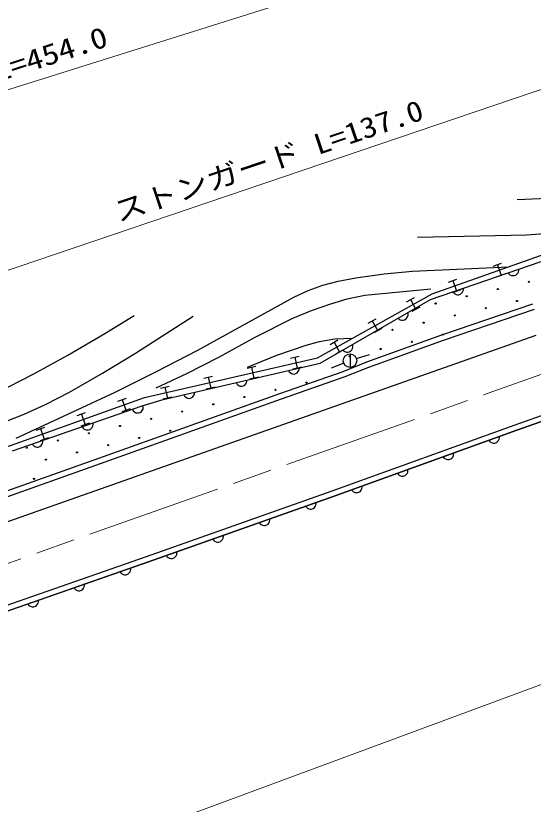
# Model space of a CAD drawing. Units: millimetres, scale not verified. Extents: x 40000 to 680000, y 20000 to 380000.
# Drawn here: x 371732 to 417584, y 241448 to 311326 of the extents above; entities that cross this region are included whole.
import ezdxf
from ezdxf.enums import TextEntityAlignment as Align

# ---------------------------------------------------------------- set-up
doc = ezdxf.new("R2010")
doc.units = ezdxf.units.MM
doc.header["$LTSCALE"] = 1000
doc.linetypes.add('CHAIN', pattern=[18.5, 12, -1.5, 3.5, -1.5])
for name, color, linetype, lineweight in [('M-BGD', 7, 'Continuous', 25), ('M-BMK', 2, 'CHAIN', 13), ('M-STR-HTXT', 7, 'Continuous', 13)]:
    doc.layers.add(name, color=color, linetype=linetype, lineweight=lineweight)
doc.styles.add('ＭＳ ゴシック', font='')
doc.styles.get('ＭＳ ゴシック').set_extended_font_data('MS Gothic')

msp = doc.modelspace()

# ---------------------------------------------------------------- linework, layer by layer
at = {"layer": 'M-BGD'}
for p, q in [((408640, 286677), (440298, 297959)), ((408484, 286187), (428059, 292934)), ((414032, 289129), (414785, 289398)), ((414408, 289264), (414744, 288322)), ((416212, 288513), (416274, 288640)), ((416274, 288640), (416298, 288754)), ((416298, 288754), (416297, 288880)), ((410074, 287719), (410828, 287988)), ((415121, 288456), (414367, 288187)), ((415352, 288554), (415429, 288454)), ((415429, 288454), (415518, 288379)), ((415518, 288379), (415645, 288317)), ((415645, 288317), (415759, 288293)), ((415759, 288293), (415886, 288294)), ((415886, 288294), (416037, 288346)), ((416037, 288346), (416137, 288423)), ((416137, 288423), (416212, 288513)), ((410451, 287853), (410787, 286911)), ((398483, 281018), (408640, 286677)), ((411164, 287046), (410410, 286777)), ((410458, 286868), (410535, 286767)), ((410535, 286767), (410624, 286692)), ((410624, 286692), (410751, 286630)), ((410751, 286630), (410865, 286606)), ((410865, 286606), (410992, 286608)), ((410992, 286608), (411143, 286660)), ((411143, 286660), (411243, 286737)), ((411243, 286737), (411318, 286826)), ((411318, 286826), (411380, 286953)), ((411380, 286953), (411405, 287067)), ((411405, 287067), (411403, 287194)), ((398691, 280541), (408484, 286187)), ((406355, 285976), (407054, 286365)), ((406704, 286171), (407191, 285297)), ((407540, 285492), (406841, 285103)), ((409476, 283046), (417542, 285797)), ((409476, 283046), (417542, 285797)), ((409642, 282575), (417703, 285323)), ((402969, 284090), (403668, 284479)), ((405602, 284526), (405697, 284442)), ((405697, 284442), (405799, 284385)), ((406176, 284372), (406315, 284452)), ((406315, 284452), (406399, 284546)), ((406399, 284546), (406455, 284648)), ((406455, 284648), (406492, 284785)), ((406494, 284902), (406469, 285026)), ((406492, 284785), (406494, 284902)), ((403318, 284284), (403805, 283411)), ((405799, 284385), (405935, 284349)), ((405935, 284349), (406052, 284347)), ((406052, 284347), (406176, 284372)), ((355899, 261160), (417853, 283021)), ((402826, 280642), (409476, 283046)), ((402826, 280642), (409476, 283046)), ((404155, 283606), (403456, 283216)), ((399583, 282203), (400282, 282593)), ((399933, 282398), (400419, 281524)), ((403004, 280174), (409642, 282575)), ((400769, 281719), (400070, 281330)), ((400706, 281703), (400801, 281619)), ((400801, 281619), (400902, 281562)), ((401280, 281549), (401418, 281629)), ((401418, 281629), (401502, 281723)), ((401502, 281723), (401559, 281825)), ((401559, 281825), (401596, 281962)), ((401598, 282078), (401572, 282202)), ((401596, 281962), (401598, 282078)), ((415969, 275086), (435602, 281901)), ((383135, 277483), (398483, 281018)), ((396062, 280974), (396842, 281153)), ((396452, 281063), (396677, 280089)), ((400902, 281562), (401039, 281525)), ((401039, 281525), (401156, 281523)), ((401156, 281523), (401280, 281549)), ((401350, 281357), (401350, 280157)), ((401921, 280942), (403063, 281312)), ((435764, 281428), (416136, 274614)), ((416136, 274614), (435764, 281428)), ((384780, 277305), (398691, 280541)), ((392225, 280090), (393005, 280269)), ((400793, 280536), (399677, 280094)), ((400749, 279811), (402826, 280642)), ((400749, 279811), (402826, 280642)), ((392615, 280180), (392840, 279205)), ((395121, 277845), (400749, 279811)), ((395121, 277845), (400749, 279811)), ((395886, 279888), (395952, 279780)), ((395952, 279780), (396033, 279697)), ((396033, 279697), (396153, 279622)), ((396153, 279622), (396264, 279586)), ((396264, 279586), (396390, 279574)), ((397067, 280179), (396287, 279999)), ((396390, 279574), (396546, 279610)), ((396546, 279610), (396653, 279677)), ((396653, 279677), (396737, 279758)), ((396737, 279758), (396812, 279878)), ((396812, 279878), (396848, 279989)), ((396848, 279989), (396860, 280115)), ((400924, 279342), (403004, 280174)), ((388388, 279206), (389168, 279386)), ((388778, 279296), (389003, 278321)), ((392175, 278799), (392211, 278910)), ((392211, 278910), (392223, 279036)), ((393229, 279295), (392450, 279115)), ((395288, 277373), (400924, 279342)), ((384551, 278322), (385331, 278502)), ((384941, 278412), (385165, 277438)), ((389392, 278411), (388613, 278232)), ((391249, 278810), (391315, 278702)), ((391315, 278702), (391396, 278618)), ((391396, 278618), (391516, 278543)), ((391516, 278543), (391627, 278508)), ((391627, 278508), (391753, 278496)), ((391753, 278496), (391909, 278532)), ((391909, 278532), (392017, 278598)), ((392017, 278598), (392100, 278679)), ((392100, 278679), (392175, 278799)), ((346968, 264604), (383135, 277483)), ((379081, 272116), (395121, 277845)), ((379081, 272116), (395121, 277845)), ((380782, 277176), (381535, 277444)), ((385555, 277527), (384776, 277348)), ((386612, 277731), (386678, 277623)), ((386678, 277623), (386759, 277540)), ((386759, 277540), (386879, 277465)), ((386879, 277465), (386990, 277429)), ((386990, 277429), (387116, 277417)), ((387116, 277417), (387272, 277453)), ((387272, 277453), (387380, 277520)), ((387380, 277520), (387464, 277601)), ((387464, 277601), (387538, 277721)), ((387538, 277721), (387574, 277832)), ((387574, 277832), (387586, 277958)), ((371441, 272773), (382923, 276748)), ((379249, 271645), (395288, 277373)), ((381159, 277310), (381494, 276368)), ((382923, 276748), (384780, 277305)), ((377165, 275888), (377919, 276156)), ((377542, 276022), (377877, 275080)), ((381871, 276502), (381117, 276234)), ((382084, 276389), (382160, 276288)), ((382160, 276288), (382249, 276213)), ((382249, 276213), (382376, 276150)), ((382376, 276150), (382490, 276126)), ((382490, 276126), (382617, 276126)), ((382617, 276126), (382768, 276178)), ((382768, 276178), (382869, 276254)), ((382869, 276254), (382944, 276343)), ((382944, 276343), (383007, 276470)), ((383007, 276470), (383031, 276584)), ((383031, 276584), (383031, 276711)), ((373548, 274600), (374302, 274868)), ((373925, 274734), (374261, 273792)), ((378254, 275214), (377501, 274946)), ((377637, 274878), (377714, 274777)), ((377714, 274777), (377803, 274702)), ((377803, 274702), (377929, 274640)), ((377929, 274640), (378043, 274615)), ((378170, 274616), (378321, 274667)), ((378321, 274667), (378422, 274744)), ((378422, 274744), (378498, 274833)), ((378498, 274833), (378560, 274959)), ((378560, 274959), (378585, 275073)), ((378585, 275073), (378584, 275200)), ((399765, 269230), (415969, 275086)), ((374638, 273926), (373884, 273658)), ((378043, 274615), (378170, 274616)), ((416136, 274614), (399934, 268759)), ((399934, 268759), (416136, 274614)), ((414562, 273811), (414584, 273926)), ((414584, 273926), (414581, 274052)), ((373190, 273367), (373267, 273267)), ((373267, 273267), (373356, 273191)), ((373875, 273156), (373975, 273233)), ((373975, 273233), (374051, 273322)), ((374051, 273322), (374113, 273449)), ((374113, 273449), (374138, 273563)), ((374138, 273563), (374137, 273689)), ((413641, 273712), (413719, 273613)), ((413719, 273613), (413809, 273540)), ((413809, 273540), (413937, 273479)), ((413937, 273479), (414052, 273457)), ((414052, 273457), (414178, 273460)), ((414178, 273460), (414329, 273515)), ((414329, 273515), (414428, 273593)), ((414428, 273593), (414502, 273683)), ((414502, 273683), (414562, 273811)), ((373356, 273191), (373483, 273129)), ((373483, 273129), (373597, 273104)), ((373597, 273104), (373723, 273105)), ((373723, 273105), (373875, 273156)), ((410534, 272462), (410531, 272589)), ((363205, 266499), (379081, 272116)), ((363205, 266499), (379081, 272116)), ((409590, 272249), (409668, 272149)), ((409668, 272149), (409759, 272076)), ((409759, 272076), (409887, 272016)), ((409887, 272016), (410001, 271993)), ((410001, 271993), (410128, 271996)), ((410128, 271996), (410278, 272051)), ((410278, 272051), (410378, 272129)), ((410378, 272129), (410451, 272220)), ((410451, 272220), (410511, 272348)), ((410511, 272348), (410534, 272462)), ((363368, 266026), (379249, 271645)), ((405540, 270785), (405618, 270686)), ((405618, 270686), (405708, 270612)), ((405708, 270612), (405836, 270552)), ((405836, 270552), (405951, 270530)), ((405951, 270530), (406077, 270533)), ((406077, 270533), (406228, 270587)), ((406228, 270587), (406327, 270665)), ((406327, 270665), (406401, 270756)), ((406401, 270756), (406461, 270884)), ((406461, 270884), (406483, 270998)), ((406483, 270998), (406480, 271125)), ((383324, 263392), (399765, 269230)), ((401489, 269321), (401568, 269222)), ((401568, 269222), (401658, 269148)), ((401658, 269148), (401786, 269088)), ((401786, 269088), (401900, 269066)), ((401900, 269066), (402027, 269069)), ((402027, 269069), (402177, 269123)), ((402177, 269123), (402277, 269202)), ((402277, 269202), (402350, 269292)), ((402350, 269292), (402410, 269420)), ((402410, 269420), (402433, 269535)), ((402433, 269535), (402430, 269661)), ((399934, 268759), (383489, 262920)), ((383489, 262920), (399934, 268759)), ((397407, 267862), (397485, 267762)), ((397485, 267762), (397575, 267688)), ((397575, 267688), (397703, 267627)), ((397944, 267607), (398094, 267660)), ((398094, 267660), (398194, 267738)), ((398194, 267738), (398268, 267828)), ((398268, 267828), (398329, 267956)), ((398329, 267956), (398352, 268070)), ((398352, 268070), (398350, 268197)), ((397703, 267627), (397817, 267604)), ((397817, 267604), (397944, 267607)), ((393296, 266402), (393374, 266303)), ((393374, 266303), (393464, 266228)), ((393983, 266201), (394083, 266278)), ((394083, 266278), (394157, 266368)), ((394157, 266368), (394218, 266496)), ((394218, 266496), (394241, 266610)), ((394241, 266610), (394238, 266737)), ((393464, 266228), (393592, 266168)), ((393592, 266168), (393706, 266145)), ((393706, 266145), (393832, 266147)), ((393832, 266147), (393983, 266201)), ((389185, 264943), (389263, 264843)), ((389263, 264843), (389353, 264769)), ((389972, 264819), (390046, 264909)), ((390046, 264909), (390107, 265036)), ((390107, 265036), (390130, 265151)), ((390130, 265151), (390127, 265277)), ((389353, 264769), (389480, 264708)), ((389480, 264708), (389595, 264685)), ((389595, 264685), (389721, 264687)), ((389721, 264687), (389872, 264741)), ((389872, 264741), (389972, 264819)), ((385074, 263483), (385151, 263383)), ((385860, 263359), (385935, 263449)), ((385935, 263449), (385995, 263577)), ((385995, 263577), (386018, 263691)), ((386018, 263691), (386016, 263817)), ((362867, 256288), (383324, 263392)), ((383489, 262920), (363032, 255816)), ((363032, 255816), (383489, 262920)), ((385151, 263383), (385241, 263309)), ((385241, 263309), (385369, 263248)), ((385369, 263248), (385483, 263225)), ((385483, 263225), (385610, 263228)), ((385610, 263228), (385761, 263281)), ((385761, 263281), (385860, 263359)), ((380971, 262046), (381048, 261946)), ((381832, 262006), (381894, 262133)), ((381894, 262133), (381917, 262247)), ((381917, 262247), (381916, 262374)), ((381048, 261946), (381138, 261871)), ((381138, 261871), (381265, 261809)), ((381265, 261809), (381379, 261785)), ((381379, 261785), (381506, 261787)), ((381506, 261787), (381657, 261839)), ((381657, 261839), (381757, 261916)), ((381757, 261916), (381832, 262006)), ((377740, 260585), (377802, 260712)), ((377802, 260712), (377826, 260826)), ((377826, 260826), (377824, 260953)), ((376880, 260625), (376957, 260525)), ((376957, 260525), (377046, 260450)), ((377046, 260450), (377174, 260388)), ((377174, 260388), (377288, 260364)), ((377288, 260364), (377414, 260366)), ((377414, 260366), (377565, 260418)), ((377565, 260418), (377666, 260496)), ((377666, 260496), (377740, 260585)), ((373649, 259164), (373711, 259292)), ((373711, 259292), (373735, 259406)), ((373735, 259406), (373733, 259532)), ((372788, 259204), (372865, 259104)), ((372865, 259104), (372955, 259029)), ((372955, 259029), (373082, 258967)), ((373082, 258967), (373196, 258944)), ((373196, 258944), (373323, 258945)), ((373323, 258945), (373474, 258998)), ((373474, 258998), (373574, 259075)), ((373574, 259075), (373649, 259164))]:
    msp.add_line(p, q, dxfattribs=at)
for points in [[(407321, 291716), (416996, 291922), (418992, 292050), (421058, 292287), (422634, 292571), (424055, 292933), (425380, 293387), (426671, 293936), (428045, 294636), (429421, 295455), (430932, 296477), (432526, 297685), (434228, 299080), (435854, 300563), (437561, 302454)], [(416170, 295037), (418171, 295125), (420161, 295319), (421428, 295548), (422782, 295916), (423738, 296274), (424997, 296884), (426714, 297920), (428484, 299109), (430317, 300320), (432224, 301453), (433026, 301909)], [(371768, 273890), (380533, 277973), (384156, 279755), (387877, 281704), (396358, 286385), (397633, 286965), (398948, 287446), (400300, 287804), (401876, 288103), (404369, 288447), (406881, 288685), (415390, 289083)], [(384181, 278337), (386893, 279621), (389713, 281073), (392951, 282834), (396283, 284521), (397945, 285212), (399646, 285809), (401093, 286234), (402657, 286575), (408497, 287112)], [(353642, 272502), (356023, 272852), (358574, 273341), (360166, 273759), (362063, 274384), (364302, 275263), (366690, 276320), (369960, 277870), (373344, 279594), (376336, 281242), (379610, 283172), (382228, 284764)], [(366847, 273953), (369684, 274938), (372479, 276025), (374359, 276879), (376495, 277975), (379426, 279642), (382330, 281413), (387452, 284691)], [(392279, 280194), (394879, 281233), (397477, 282147), (398637, 282457), (400003, 282696), (401591, 282750)]]:
    msp.add_lwpolyline(points, dxfattribs=at)
for centre, radius in [((417198, 287749), 50), ((411689, 286468), 50), ((414443, 287109), 50), ((408934, 285827), 50), ((416141, 286052), 50), ((413386, 285411), 50), ((410632, 284770), 50), ((407877, 284129), 50), ((405122, 283488), 50), ((409574, 283072), 50), ((406820, 282431), 50), ((404065, 281791), 50), ((401350, 280757), 600), ((401310, 281150), 50), ((397498, 278811), 50), ((394743, 278170), 50), ((391988, 277530), 50), ((389233, 276889), 50), ((386478, 276248), 50), ((383723, 275607), 50), ((380969, 274967), 50), ((378214, 274326), 50), ((382666, 273910), 50), ((385421, 274550), 50), ((375459, 273685), 50), ((379911, 273269), 50), ((372704, 273044), 50), ((377157, 272628), 50), ((374402, 271987), 50), ((373345, 270289), 50)]:
    msp.add_circle(centre, radius, dxfattribs=at)
at = {"layer": 'M-BMK'}
msp.add_line((360865, 259201), (455512, 292722), dxfattribs=at)
at = {"layer": 'M-STR-HTXT'}
for p, q in [((521065, 351957), (320921, 289015)), ((327192, 273920), (457688, 318124)), ((557757, 303580), (387010, 240491))]:
    msp.add_line(p, q, dxfattribs=at)

# ---------------------------------------------------------------- texts
at = {"layer": 'M-STR-HTXT', "style": 'ＭＳ ゴシック'}
for s, rotation, width, p in [('側 溝 L=454.0', 18, 1.2, (361711, 302136)), ('ストンガード L=137.0', 18.6, 1.15, (380986, 292501))]:
    msp.add_text(s, height=1833, rotation=rotation, dxfattribs=dict(at, width=width)).set_placement(p, align=Align.BOTTOM_LEFT)

doc.saveas('drawing.dxf')
